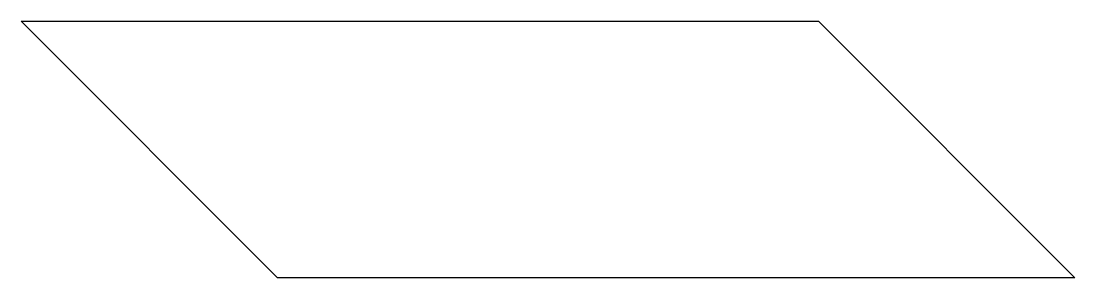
# Model space of a CAD drawing. Header units: inches. Extents: x 0.7 to 13.1, y 1.3 to 4.3.
import ezdxf

# ---------------------------------------------------------------- set-up
doc = ezdxf.new("R2010")
doc.units = ezdxf.units.IN
doc.header["$MEASUREMENT"] = 0

msp = doc.modelspace()

# ---------------------------------------------------------------- linework, layer by layer
at = {"color": 7, "linetype": 'Continuous'}
for p, q in [((0.723, 4.289), (3.723, 1.289)), ((0.723, 4.289), (10.051, 4.289)), ((10.051, 4.289), (13.051, 1.289)), ((13.051, 1.289), (3.723, 1.289))]:
    msp.add_line(p, q, dxfattribs=at)

doc.saveas('drawing.dxf')
